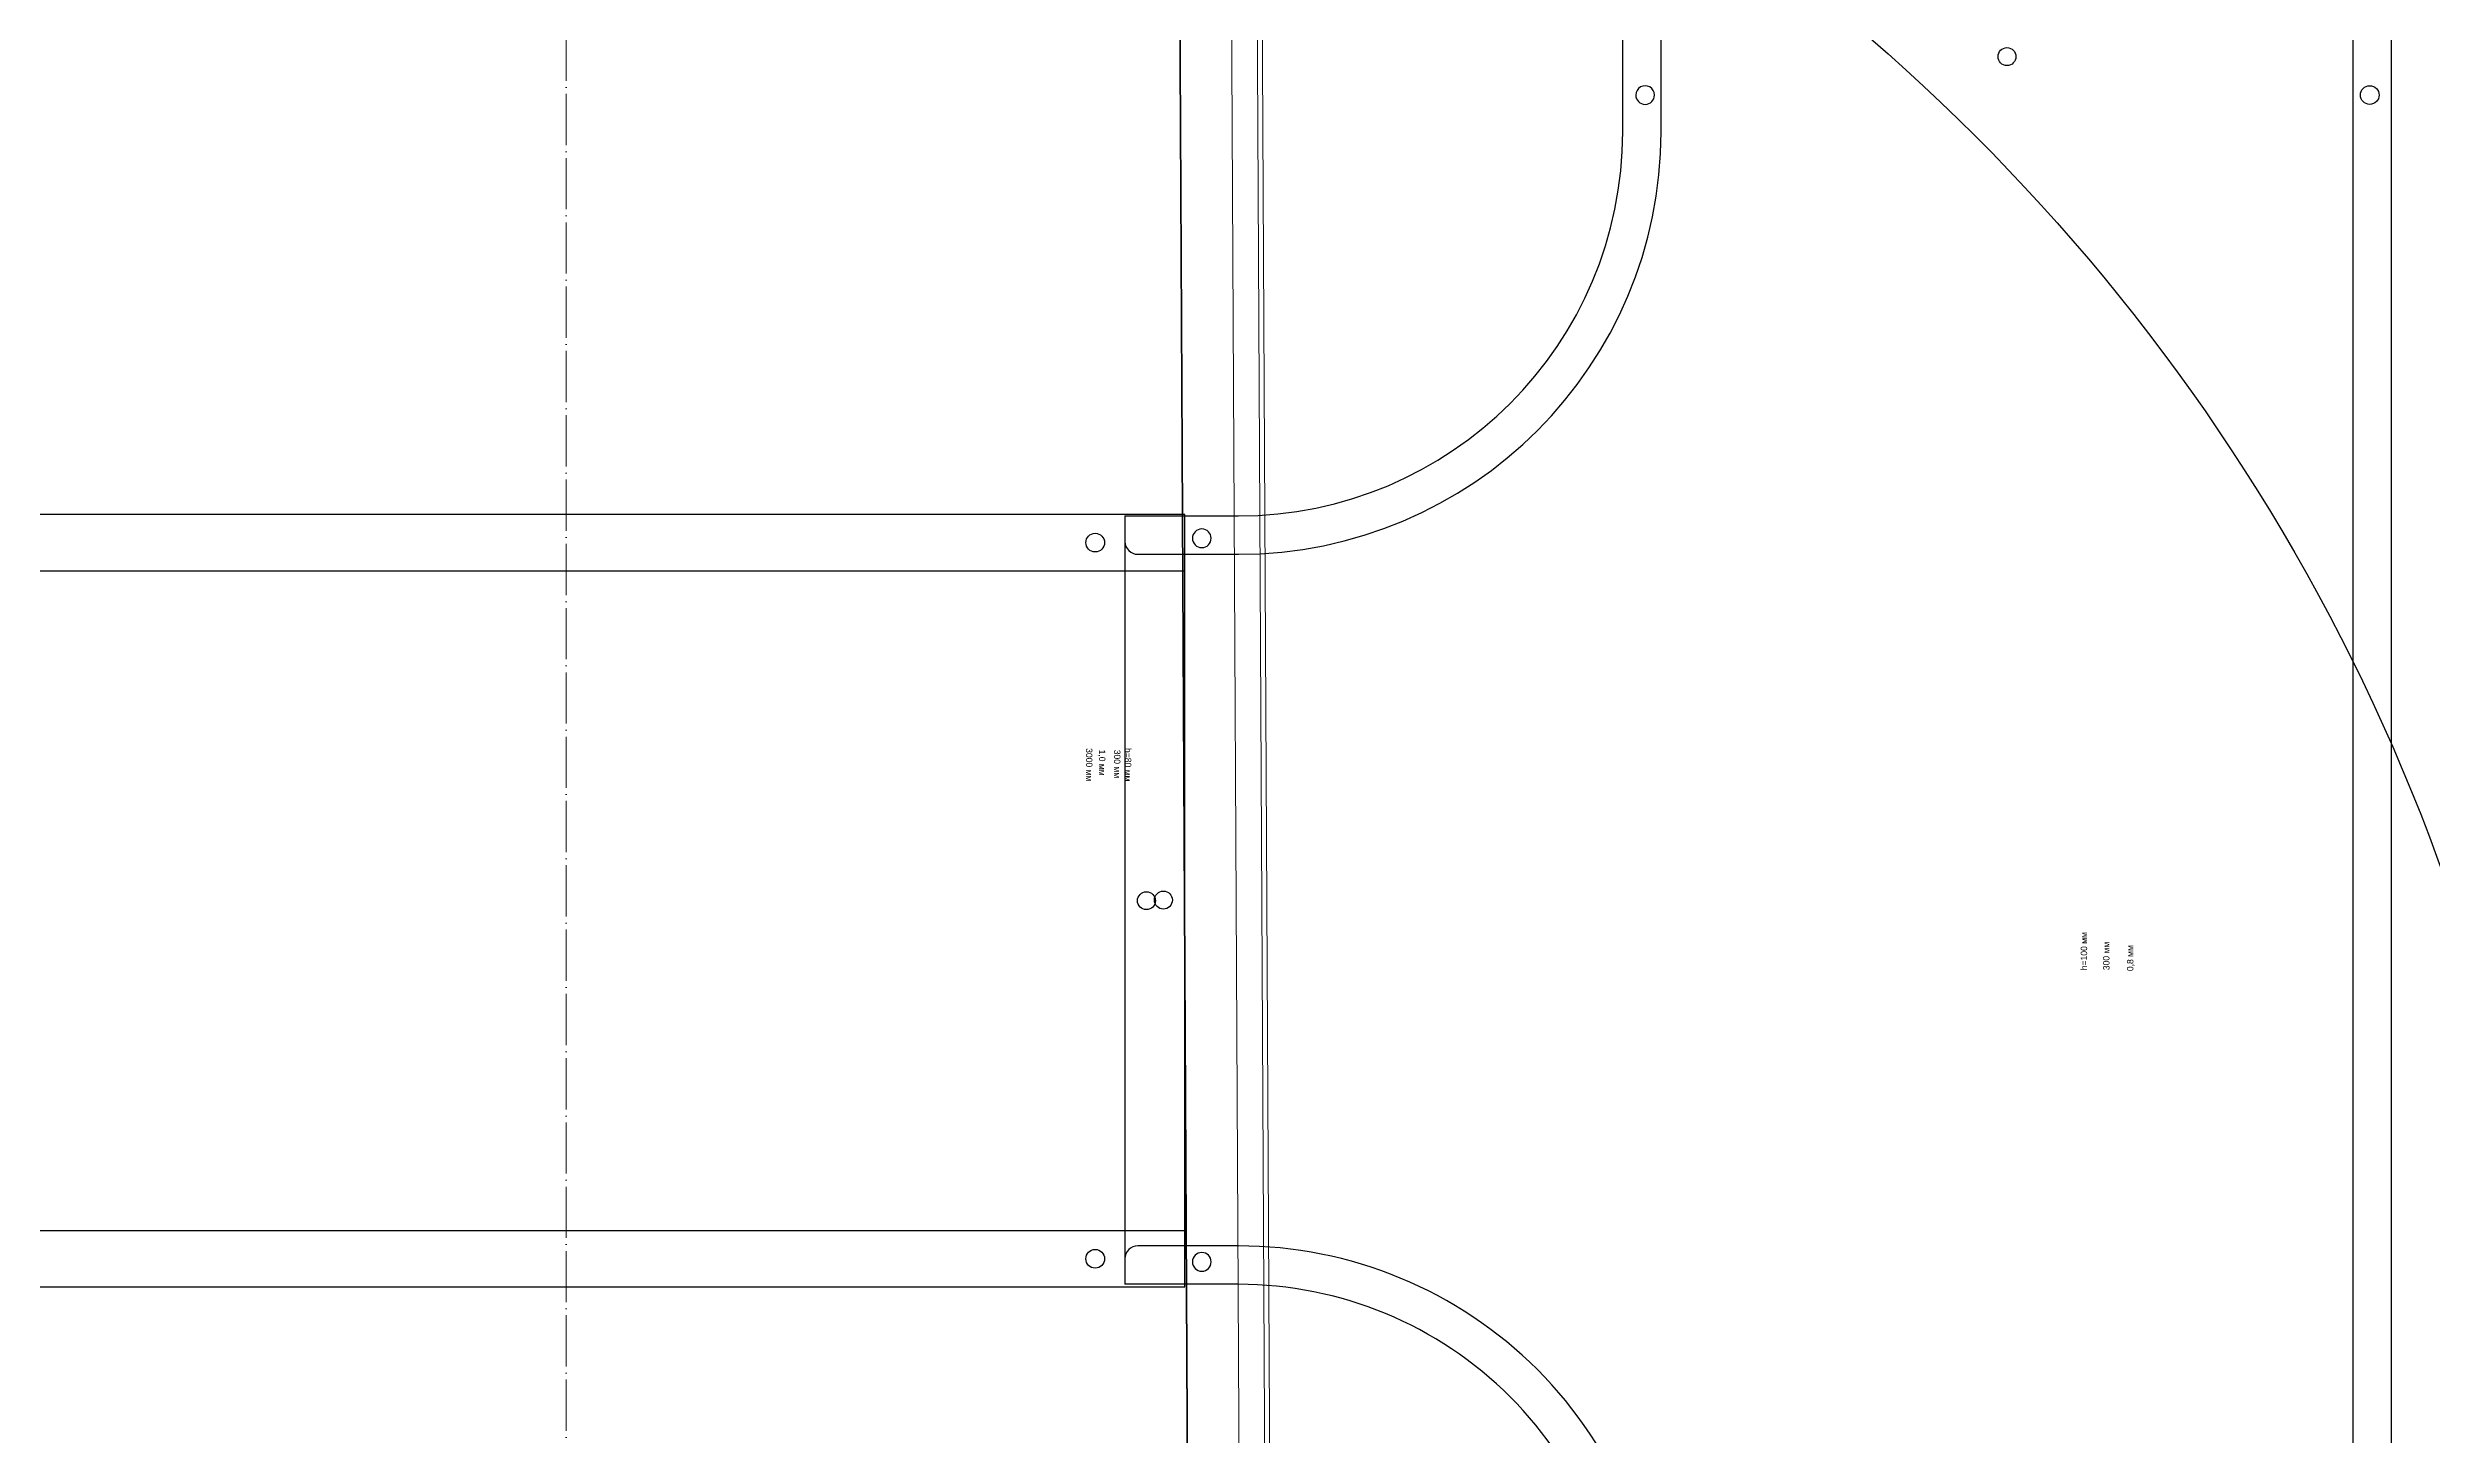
# Model space of a CAD drawing. Header units: millimetres. Extents: x -42533 to 645315, y 3457 to 82611.
# Drawn here: x 26546 to 27477, y 55105 to 55647 of the extents above; entities that cross this region are included whole.
import ezdxf
from ezdxf.enums import TextEntityAlignment as Align

# ---------------------------------------------------------------- set-up
doc = ezdxf.new("R2018")
doc.units = ezdxf.units.MM
doc.linetypes.add('ADSK_Линия сетки', pattern=[25, 20, -2.5, 0, -2.5])
for name, color, linetype, lineweight in [('Оси', 253, 'Continuous', 9), ('Стены несущие', 7, 'Continuous', 30), ('Стены отделка', 7, 'Continuous', 30), ('Стены штриховка', 7, 'Continuous', 9), ('ШТРИХОВКА', 252, 'Continuous', 15)]:
    doc.layers.add(name, color=color, linetype=linetype, lineweight=lineweight)
doc.layers.add('ЭОМ_Лотки рабочие', color=5, linetype='Continuous')
doc.styles.get("Standard").update_dxf_attribs({"font": 'arial.ttf'})

# ---------------------------------------------------------------- blocks, each defined once
blk = doc.blocks.new('1 этаж')
at = {"layer": 'Оси', "color": 8, "linetype": 'ADSK_Линия сетки'}
blk.add_line((556.766, -4162.595), (556.766, 44411.9), dxfattribs=at)
at = {"layer": 'Стены несущие', "color": 8}
blk.add_line((809.584, 20820.244), (788.155, 24989.292), dxfattribs=at)
at = {"layer": 'Стены отделка', "color": 8, "lineweight": 9}
for p, q in [((808.23, 24989.395), (829.585, 20840.244)), ((841.523, 20852.244), (820.23, 24989.457)), ((796.338, 23414.099), (803.028, 22114.116))]:
    blk.add_line(p, q, dxfattribs=at)
at = {"layer": 'Стены штриховка', "color": 8}
blk.add_line((818.23, 24989.447), (839.533, 20850.244), dxfattribs=at)
blk = doc.blocks.new('*U378')
at = {"color": 0, "linetype": 'ByBlock', "lineweight": -2}
for p, q in [((-150, 300), (-150, 344.3)), ((150, 344.3), (-150, 344.3)), ((-135, 300), (-135, 339.3)), ((135, 339.3), (135, 300)), ((150, 344.3), (150, 300)), ((-344.3, 150), (-300, 150)), ((-344.3, 150), (-344.3, -150)), ((300, 150), (344.3, 150)), ((344.3, -150), (344.3, 150)), ((-339.3, 135), (-300, 135)), ((300, 135), (339.3, 135)), ((339.3, -135), (-339.3, -135)), ((344.3, -150), (-344.3, -150))]:
    blk.add_line(p, q, dxfattribs=at)
for centre, radius in [((0, 329.3), 3.5), ((-329.3, 0), 3.5), ((329.3, 0), 3.5), ((-314.3, -141.6), 3.65), ((314.3, -141.6), 3.65)]:
    blk.add_circle(centre, radius, dxfattribs=at)
for centre, radius, start, end in [((-140, 339.3), 5, 0, 90), ((140, 339.3), 5, 90, 180), ((-141.25, 314.3), 3.65, 0, 180), ((141.25, 314.3), 3.65, 90, 180), ((141.25, 314.3), 3.65, 180, 90), ((-141.25, 314.3), 3.65, 180, 0), ((-300, 300), 150, 270, 0), ((-300, 300), 165, 270, 0), ((300, 300), 165, 180, 270), ((300, 300), 150, 180, 270), ((-339.3, 140), 5, 180, 270), ((-314.3, 141.25), 3.65, 270, 180), ((-314.3, 141.25), 3.65, 180, 270), ((314.3, 141.25), 3.65, 90, 270), ((314.3, 141.25), 3.65, 270, 90), ((339.3, 140), 5, 270, 0), ((-339.3, -140), 5, 90, 180), ((339.3, -140), 5, 0, 90)]:
    blk.add_arc(centre, radius, start, end, dxfattribs=at)
at = {"color": 0, "linetype": 'ByBlock', "lineweight": -2, "flags": 9}
for tag, p in [('АРТИКУЛ', (-27.92, -18.72)), ('НАИМЕНОВАНИЕ', (-28.08, -14.69)), ('ПРИМЕЧАНИЕ', (-27.44, -22.91))]:
    blk.add_attdef(tag, p, '', height=2.5, dxfattribs=at)
at = {"color": 0, "linetype": 'ByBlock', "lineweight": -2, "flags": 104}
for tag, p in [('ВЫСОТА', (-27.38, -28.78)), ('ШИРИНА', (-27.38, -37.51)), ('ТОЛЩИНА', (-27.74, -46.84))]:
    blk.add_attdef(tag, text='', height=2.5, dxfattribs=at).set_placement(p, align=Align.TOP_LEFT)
blk = doc.blocks.new('*U49')
at = {"color": 0, "linetype": 'Continuous', "lineweight": 25}
for p, q in [((-128.8, -6536.23), (-128.8, 0)), ((128.8, -6536.23), (128.8, 0))]:
    blk.add_line(p, q, dxfattribs=at)
blk.add_lwpolyline([(150.8, -6536.23), (150.8, 0), (-150.8, 0), (-150.8, -6536.23)], close=True, dxfattribs=at)
at = {"color": 0, "linetype": 'ByBlock', "lineweight": -2}
blk.add_circle((0, -15), 3.5, dxfattribs=at)
at = {"color": 0, "linetype": 'Continuous', "lineweight": 25}
for centre, radius in [((0, -15), 3.5), ((-139.8, -35), 3.65), ((139.8, -35), 3.65)]:
    blk.add_circle(centre, radius, dxfattribs=at)
at = {"color": 0, "flags": 9}
for tag, p in [('НАИМЕНОВАНИЕ', (-59.12, -7.02)), ('АРТИКУЛ', (-59.7, -11.85)), ('ПРИМЕЧАНИЕ', (-58.82, -17.26))]:
    blk.add_attdef(tag, text='', height=2.5, dxfattribs=at).set_placement(p, align=Align.TOP_LEFT)
at = {"color": 0, "lineweight": 30, "flags": 104}
for tag, p in [('ВЫСОТА', (-59.61, -20.92)), ('ШИРИНА', (-58.94, -25.15)), ('ДЛИНА', (-59.54, -36.09)), ('ТОЛЩИНА', (-58.99, -31.04))]:
    blk.add_attdef(tag, text='', height=2.5, dxfattribs=at).set_placement(p, align=Align.TOP_LEFT)

msp = doc.modelspace()

# ---------------------------------------------------------------- linework, layer by layer
at = {"layer": 'ЭОМ_Лотки рабочие', "color": 7, "lineweight": 30}
msp.add_circle((26748.33, 55062.06), 777.93, dxfattribs=at)

# ---------------------------------------------------------------- block references
at = {"layer": 'ШТРИХОВКА'}
msp.add_blockref('1 этаж', (26191.57, 32286.65), dxfattribs=at)
at = {"layer": 'ЭОМ_Лотки рабочие'}
ref = msp.add_blockref('*U378', (27310.82, 55313.76), dxfattribs=dict(at, rotation=89.99999999999999))
lines = msp.add_mtext('h=100 мм', dxfattribs={"layer": '0', "color": 0, "linetype": 'ByBlock', "lineweight": -2, "insert": (27339.61, 55286.38), "char_height": 2.5, "attachment_point": 1, "rotation": 90})
ref.add_attrib('ВЫСОТА', '', (27339.61, 55286.38), dxfattribs={"flags": 2}).embed_mtext(lines)
lines = msp.add_mtext('300 мм', dxfattribs={"layer": '0', "color": 0, "linetype": 'ByBlock', "lineweight": -2, "insert": (27348.33, 55286.39), "char_height": 2.5, "attachment_point": 1, "rotation": 90})
ref.add_attrib('ШИРИНА', '', (27348.33, 55286.39), dxfattribs={"flags": 2}).embed_mtext(lines)
lines = msp.add_mtext('0,8 мм', dxfattribs={"layer": '0', "color": 0, "linetype": 'ByBlock', "lineweight": -2, "insert": (27357.66, 55286.02), "char_height": 2.5, "attachment_point": 1, "rotation": 90})
ref.add_attrib('ТОЛЩИНА', '', (27357.66, 55286.02), dxfattribs={"flags": 2}).embed_mtext(lines)
ref = msp.add_blockref('*U49', (26989.9, 55313.52), dxfattribs=dict(at, rotation=270))
lines = msp.add_mtext('3000 мм', dxfattribs={"layer": '0', "color": 0, "insert": (26953.81, 55373.07), "char_height": 2.5, "attachment_point": 1, "rotation": 270})
ref.add_attrib('ДЛИНА', '', (26953.81, 55373.07), dxfattribs={"flags": 2}).embed_mtext(lines)
lines = msp.add_mtext('1,0 мм', dxfattribs={"layer": '0', "color": 0, "insert": (26958.86, 55372.51), "char_height": 2.5, "attachment_point": 1, "rotation": 270})
ref.add_attrib('ТОЛЩИНА', '', (26958.86, 55372.51), dxfattribs={"flags": 2}).embed_mtext(lines)
lines = msp.add_mtext('h=80 мм', dxfattribs={"layer": '0', "color": 0, "insert": (26968.98, 55373.13), "char_height": 2.5, "attachment_point": 1, "rotation": 270})
ref.add_attrib('ВЫСОТА', '', (26968.98, 55373.13), dxfattribs={"flags": 2}).embed_mtext(lines)
lines = msp.add_mtext('300 мм', dxfattribs={"layer": '0', "color": 0, "insert": (26964.75, 55372.47), "char_height": 2.5, "attachment_point": 1, "rotation": 270})
ref.add_attrib('ШИРИНА', '', (26964.75, 55372.47), dxfattribs={"flags": 2}).embed_mtext(lines)

doc.saveas('drawing.dxf')
